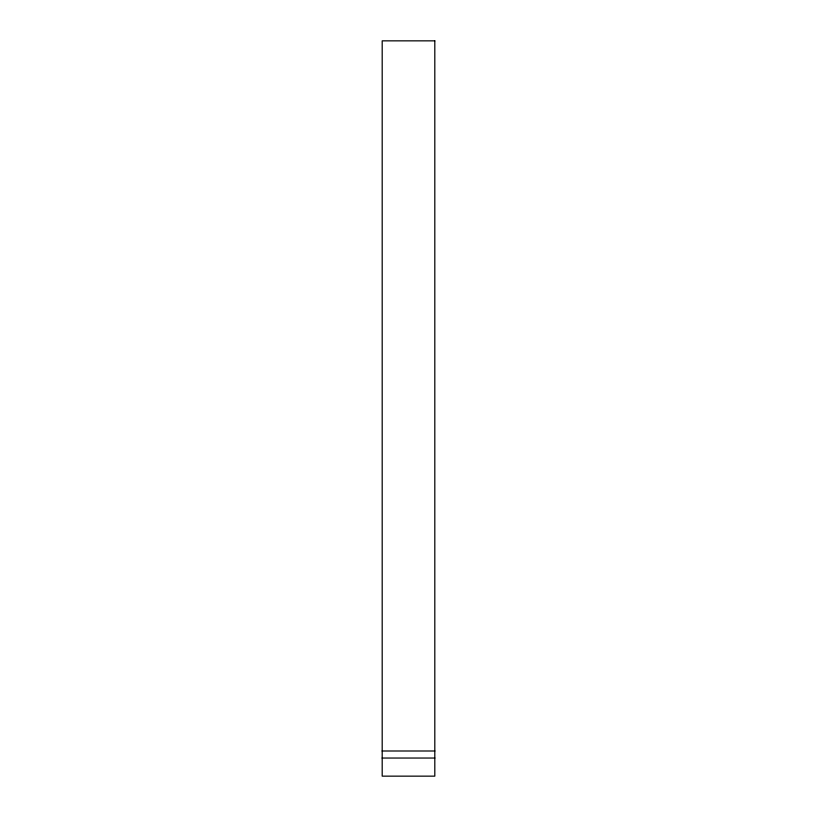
<?xml version="1.0" encoding="UTF-8"?>
<svg xmlns="http://www.w3.org/2000/svg" width="817" height="817" viewBox="0 0 817 817"><rect width="100%" height="100%" fill="white"/><g stroke="black" fill="none" stroke-linecap="round" stroke-linejoin="round"><path stroke-width="1.23" d="M382.193 750.997L434.807 750.997M382.193 758.043L434.807 758.043M434.807 40.85L382.193 40.85L382.193 776.15L434.807 776.15L434.807 40.85"/></g></svg>
